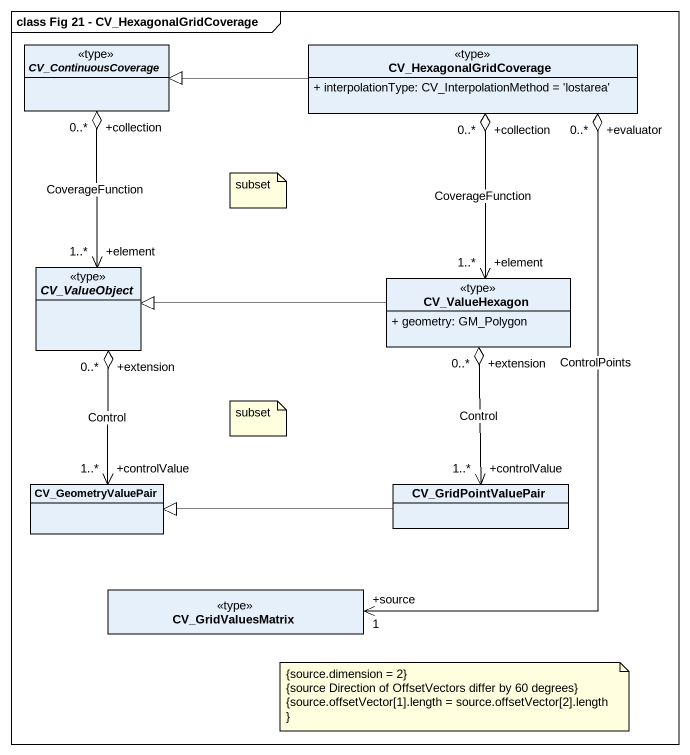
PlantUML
@startuml
mainframe class Fig 21 - CV_HexagonalGridCoverage
hide circle
hide empty members
skinparam classAttributeIconSize 0
abstract class CV_ContinuousCoverage <<type>>
class CV_HexagonalGridCoverage <<type>> {
  + interpolationType: CV_InterpolationMethod = 'lostarea'
}
abstract class CV_ValueObject <<type>>
class CV_ValueHexagon <<type>> {
  + geometry: GM_Polygon
}
class CV_GeometryValuePair
class CV_GridPointValuePair
class CV_GridValuesMatrix <<type>>
CV_HexagonalGridCoverage -left-|> CV_ContinuousCoverage
CV_HexagonalGridCoverage "+collection\n0..*" o--> "+element\n1..*" CV_ValueHexagon : CoverageFunction
CV_HexagonalGridCoverage "+evaluator\n0..*" o--> "+source\n1" CV_GridValuesMatrix : ControlPoints
CV_ValueObject "+element\n1..*" <-up-o "+collection\n0..*" CV_ContinuousCoverage : CoverageFunction
CV_ValueHexagon -left-|> CV_ValueObject
CV_ValueHexagon "+extension\n0..*" o--> "+controlValue\n1..*" CV_GridPointValuePair : Control
CV_GeometryValuePair "+controlValue\n1..*" <-up-o "+extension\n0..*" CV_ValueObject : Control
CV_GridPointValuePair -left-|> CV_GeometryValuePair
note as N1
  subset
end note
note as N2
  subset
end note
note as N3
  {source.dimension = 2}
  {source Direction of OffsetVectors differ by 60 degrees}
  {source.offsetVector[1].length = source.offsetVector[2].length }
end note
@enduml
